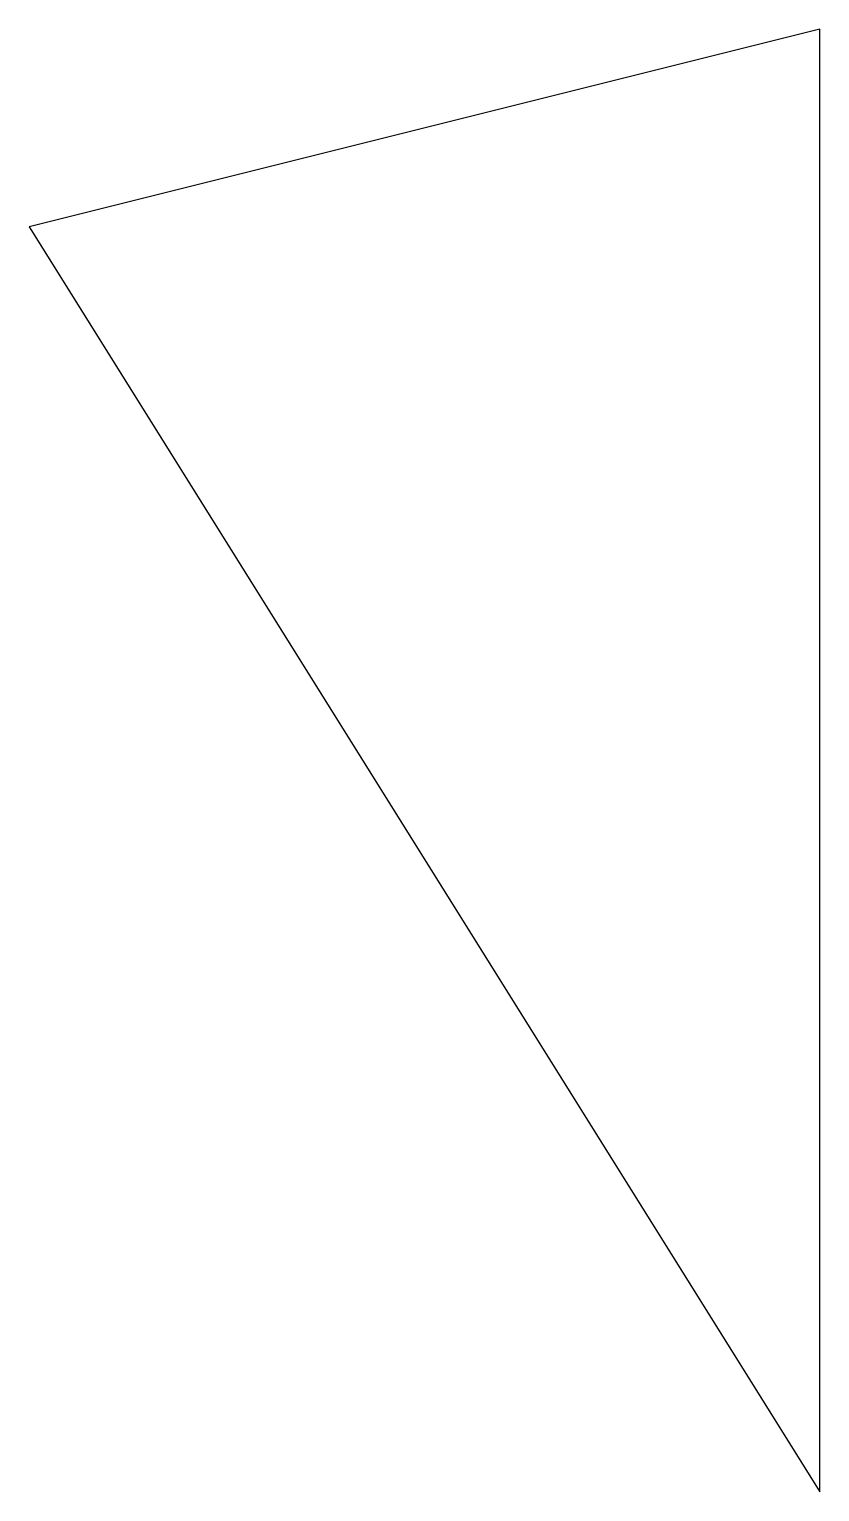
# Model space of a CAD drawing. Extents: x 0 to 20, y 0 to 37.
import ezdxf

# ---------------------------------------------------------------- set-up
doc = ezdxf.new("R2010")
doc.units = 0
doc.layers.get('0').update_dxf_attribs({"linetype": 'CONTINUOUS'})

msp = doc.modelspace()

# ---------------------------------------------------------------- linework, layer by layer
msp.add_lwpolyline([(0, 32), (20, 0), (20, 37)], close=True)

doc.saveas('drawing.dxf')
